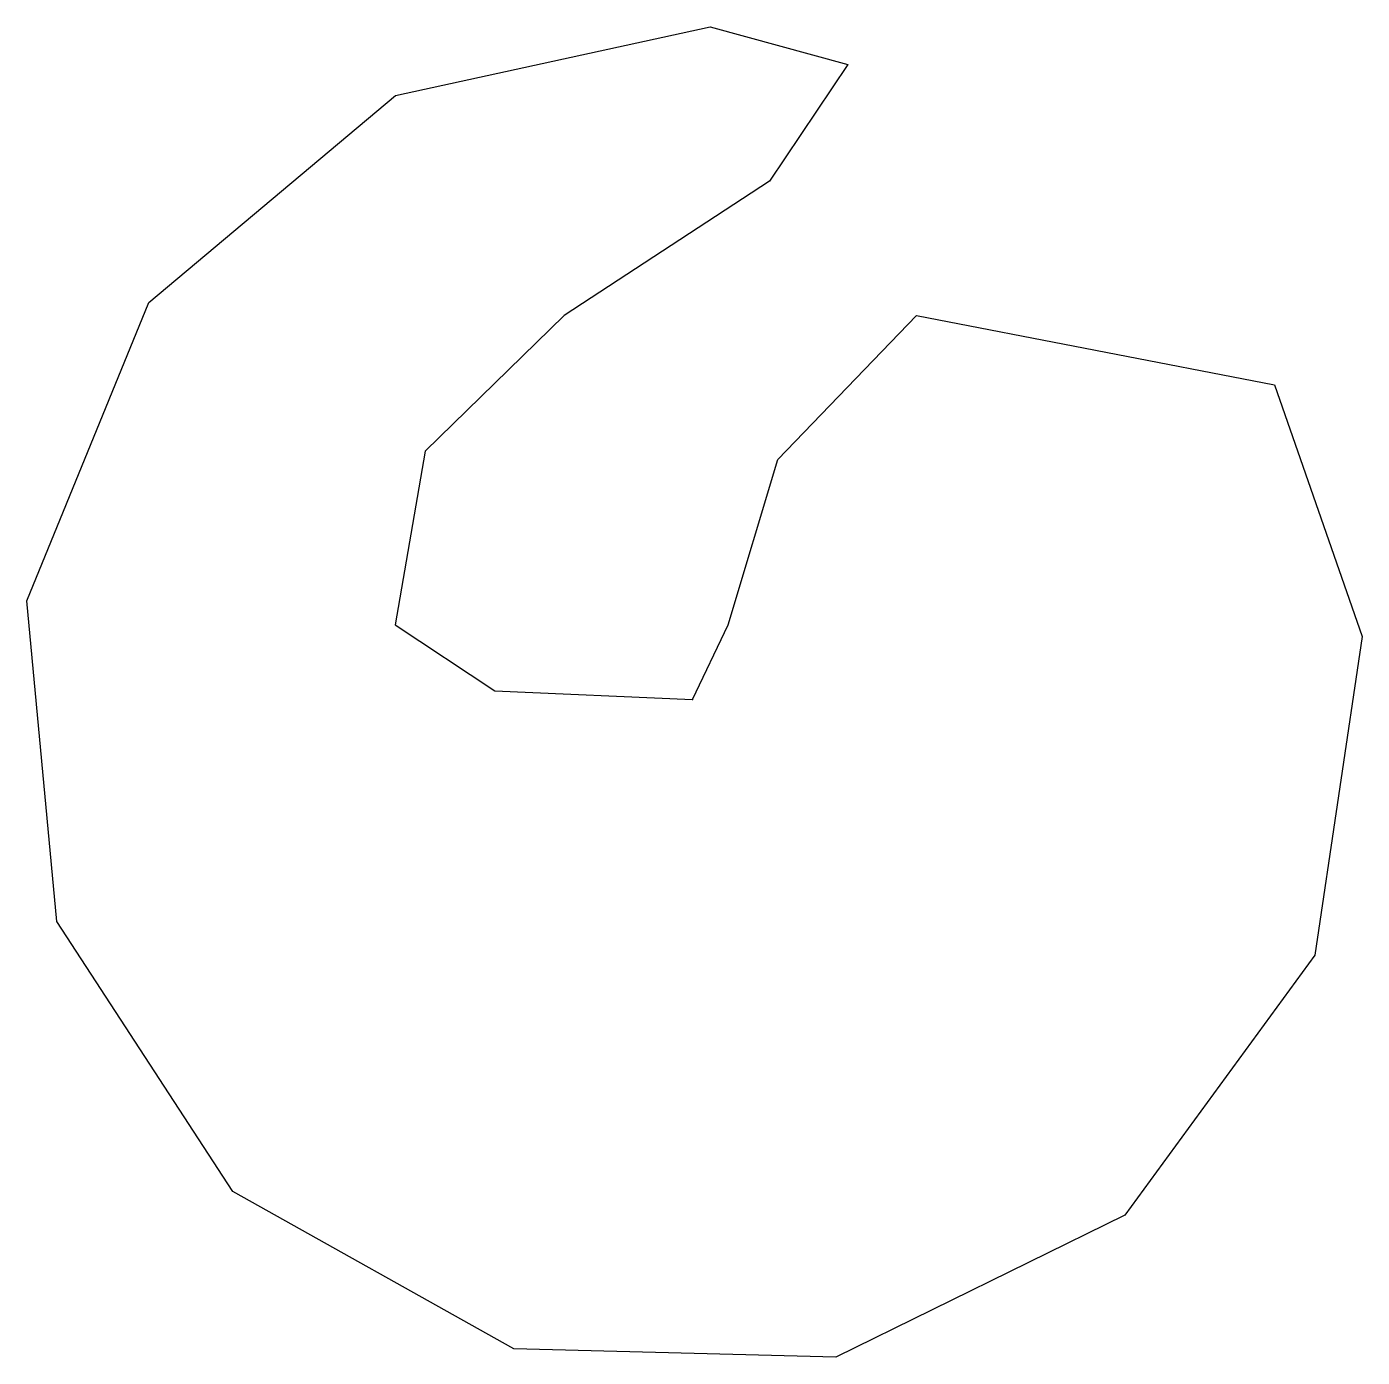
# Model space of a CAD drawing. Header units: millimetres. Extents: x -20.8 to 20.9, y -20.5 to 21.
import ezdxf

# ---------------------------------------------------------------- set-up
doc = ezdxf.new("R2010")
doc.units = ezdxf.units.MM
doc.layers.get('0').update_dxf_attribs({"linetype": 'CONTINUOUS'})

msp = doc.modelspace()

# ---------------------------------------------------------------- linework, layer by layer
msp.add_lwpolyline([(4.862, 19.834), (2.413, 16.19), (-4, 12), (-8.343, 7.758), (-9.289, 2.337), (-6.171, 0.272), (0, 0), (1.122, 2.337), (2.671, 7.5), (7, 12), (18.188, 9.835), (20.931, 1.976), (19.452, -7.977), (13.516, -16.103), (4.485, -20.54), (-5.574, -20.271), (-14.356, -15.359), (-19.85, -6.928), (-20.795, 3.09), (-16.977, 12.4), (-9.27, 18.87), (0.561, 21.016)], close=True)
msp.add_point((0, 0))

doc.saveas('drawing.dxf')
